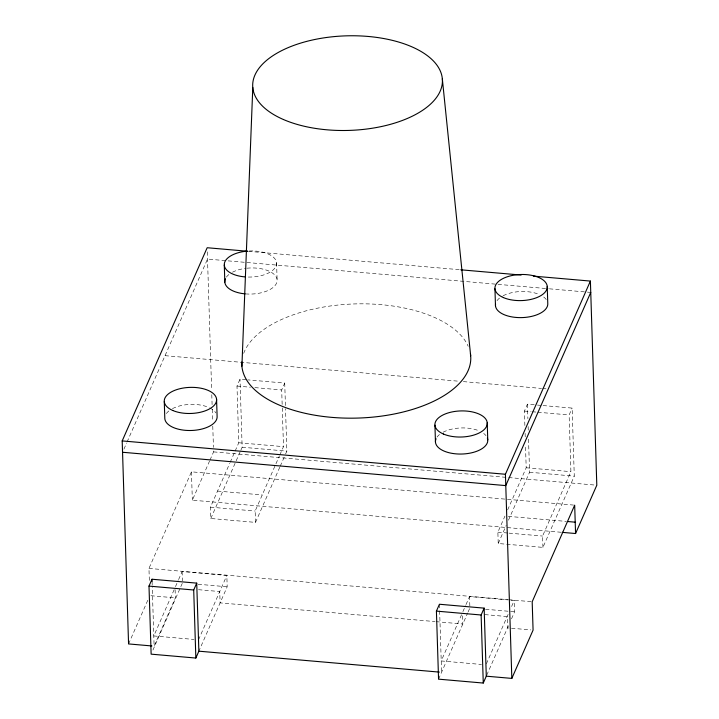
<?xml version="1.0" encoding="UTF-8"?>
<svg xmlns="http://www.w3.org/2000/svg" width="719" height="719" viewBox="0 0 719 719"><rect width="100%" height="100%" fill="white"/><g stroke="black" fill="none" stroke-linecap="round" stroke-linejoin="round"><path stroke-width="0.54" stroke-dasharray="3.6 2.7" d="M123.902 449.177L126.616 443.012M127.065 441.987L207.521 259.074L496.901 284.257M149.336 580.395L148.959 568.414L191.452 471.826L573.555 505.071M235.158 450.984L238.771 442.76L236.991 386.058L240.011 379.192L246.716 379.776M128.566 643.927L148.456 598.72M561.126 532.267L192.341 500.181L209.517 461.131M209.966 460.106L213.579 451.883L213.48 448.521M174.142 589.706L153.794 635.947L194.04 639.443M175.481 586.641L178.141 580.61M178.582 579.604L182.123 571.551L226.836 575.443L227.186 586.785L199.316 650.147M279.772 467.242L255.515 522.389L210.802 518.498L210.451 507.156L229.738 463.315M230.188 462.29L234.709 452.008M175.103 589.688L175.364 597.857L154.118 646.156L152.221 585.913M152.922 650.084L182.482 582.893M210.802 518.498L240.425 451.164M240.856 450.184L242.15 447.236L240.011 379.192M282.154 404.402L281.704 389.95L284.724 383.083L247.839 379.875M198.507 639.838L226.836 575.443M255.515 522.389L255.155 511.047L279.412 455.9M279.871 454.875L283.484 446.652L282.19 405.516M280.221 466.218L285.137 455.055M285.569 454.075L286.863 451.128L285.533 408.743M524.87 425.522L524.412 411.061L527.431 404.195L536.374 404.977M461.562 614.709L441.214 660.95L481.46 664.455M462.901 611.653L465.561 605.614M466.002 604.607L469.543 596.563L509.78 600.059M543.079 405.561L572.144 408.086L574.283 476.14L542.935 547.393L498.222 543.51L497.872 532.168L504.954 516.062M507.659 509.897L526.191 467.772L525.499 445.528M438.554 679.158L467.692 612.93M468.132 611.923L469.902 607.897L469.543 596.563M498.222 543.51L506.212 525.355M508.468 520.214L529.57 472.248L528.447 436.55M542.935 547.393L542.575 536.05L570.904 471.664L569.124 414.953L572.144 408.086M486.377 663.817L508.504 613.532M511.595 606.485L514.256 600.446L510.903 600.158M486.736 675.159L508.854 624.874M511.515 618.834L514.606 611.788L514.256 600.446M248.504 251.335L459.675 269.706M498.015 284.356L548.291 288.723M549.415 288.822L586.282 292.031M587.396 292.13L590.748 292.417M165.037 355.671L458.884 381.232M463.351 381.618L541.56 388.431M542.674 388.521L546.027 388.817M537.488 405.076L541.964 405.462M236.991 386.058L250.41 387.226M254.877 387.613L281.704 389.95M524.412 411.061L531.116 411.645M532.24 411.744L536.707 412.131M537.83 412.23L569.124 414.953M238.771 442.76L283.484 446.652M526.191 467.772L570.904 471.664M242.15 447.236L286.863 451.128M529.57 472.248L574.283 476.14M213.579 451.883L507.533 477.461M508.657 477.56L596.806 485.226M217.533 491.059L262.237 494.951M508.306 516.359L566.32 521.41M210.451 507.156L255.155 511.047M497.872 532.168L507.929 533.04M509.043 533.139L542.575 536.05M148.959 568.414L507.605 599.619M508.719 599.718L531.071 601.659M198.129 584.25L227.186 586.785M485.55 609.263L514.606 611.788M198.516 589.697L219.753 591.539L220.113 602.881L434.86 621.567M484.813 614.601L507.174 616.551L507.524 627.885L530.856 629.916M150.927 595.727L175.364 597.857M435.975 621.665L462.82 624.002L462.524 614.718M527.431 404.195L527.89 418.701M528.132 426.511L528.276 430.969M525.113 433.305L525.247 437.745M439.435 604.248L439.615 609.802M439.642 610.916L441.574 672.292M284.724 383.083L285.497 407.619M276.581 262.812L277.121 279.817M207.297 251.857L211.647 390.228M211.79 394.713L212.105 404.806M212.24 409.282L212.635 421.613M212.77 426.097L213.444 447.398M191.452 471.826L192.341 500.181M182.123 571.551L182.419 580.835M152.086 581.464L152.194 584.799M243.678 353.371A114.528 57.089 -1.8 0 1 354.521 303.93A114.528 57.089 -1.8 0 1 468.213 346.333M497.036 300.668A26.181 13.05 -1.8 0 1 502.329 296.192M503.111 295.761A26.181 13.05 -1.8 0 1 539.304 294.511M543.699 297.019A26.181 13.05 -1.8 0 1 546.584 300.039M246.914 268.205A26.181 13.05 -1.8 0 1 277.139 280.554A26.181 13.05 -1.8 0 1 246.258 293.963M226.386 277.121A26.181 13.05 -1.8 0 1 229.154 274.316M232.462 272.213A26.181 13.05 -1.8 0 1 245.952 268.313M249.295 250.976A26.181 13.05 -1.8 0 1 276.572 264.035A26.181 13.05 -1.8 0 1 246.689 277.004M166.368 413.551A26.181 13.05 -1.8 0 1 169.136 410.747M172.452 408.644A26.181 13.05 -1.8 0 1 208.645 407.394M209.624 407.844A26.181 13.05 -1.8 0 1 215.916 412.922M437.017 437.107A26.181 13.05 -1.8 0 1 439.785 434.303M443.102 432.2A26.181 13.05 -1.8 0 1 479.294 430.942M483.68 433.449A26.181 13.05 -1.8 0 1 485.999 435.687"/><path stroke-width="1.08" d="M241.908 366.187L252.791 87.43M151.898 645.959L128.566 643.927L122.194 440.918L207.171 247.731L247.39 251.237M148.995 586.102L152.015 579.235L196.727 583.127L198.866 651.18L195.847 658.047L151.134 654.155L148.995 586.102L193.708 589.993L196.727 583.127M436.415 611.114L439.435 604.248L484.148 608.139L486.287 676.184L483.267 683.05L438.554 679.158L436.415 611.114L481.128 614.997L484.148 608.139M486.287 676.184L511.829 678.403L505.421 474.261L590.398 281.075L533.417 276.123M590.748 292.417L505.772 485.604L122.545 452.26M511.829 678.403L533.076 630.114L532.186 601.758L574.679 505.169L575.568 533.525L562.24 532.357M575.568 533.525L596.806 485.226L590.398 281.075M460.789 269.805L521.122 275.053M122.194 440.918L505.421 474.261M567.435 521.5L575.209 522.183M198.866 651.18L439.336 672.103M442.329 78.829L470.675 355.806M547.231 286.36L547.77 303.373A26.181 13.05 -1.8 0 1 521.05 317.618A26.181 13.05 -1.8 0 1 495.553 304.029M494.942 288.732L495.481 305.746M487.221 422.79L487.752 439.803M481.128 614.997L483.267 683.05M434.932 425.163L435.462 442.176M224.292 265.185L224.831 282.19M216.572 399.243L217.102 416.256A26.181 13.05 -1.8 0 1 192.099 430.456A26.181 13.05 -1.8 0 1 164.813 418.629L164.283 401.615M193.708 589.993L195.847 658.047M152.015 579.235L152.086 581.464M470.406 353.694A114.528 57.089 -1.8 0 1 359.141 418.027A114.528 57.089 -1.8 0 1 241.854 361.936M245.305 293.882A26.181 13.05 -1.8 0 1 225.424 278.783M244.775 276.878A26.181 13.05 -1.8 0 1 224.301 263.963A26.181 13.05 -1.8 0 1 247.354 251.102M487.383 438.114A26.181 13.05 -1.8 0 1 461.041 454.048A26.181 13.05 -1.8 0 1 436.065 438.761M503.408 297.585A26.181 13.05 -1.8 0 0 546.638 289.766A26.181 13.05 -1.8 0 0 513.222 275.278A26.181 13.05 -1.8 0 0 503.408 297.585M172.749 410.468A26.181 13.05 -1.8 0 0 215.979 402.649A26.181 13.05 -1.8 0 0 182.554 388.161A26.181 13.05 -1.8 0 0 172.749 410.468M443.398 434.015A26.181 13.05 -1.8 0 0 486.628 426.196A26.181 13.05 -1.8 0 0 453.204 411.708A26.181 13.05 -1.8 0 0 443.398 434.015M283.466 119.534A94.899 47.301 -1.8 0 0 440.172 91.187A94.899 47.301 -1.8 0 0 319.038 38.673A94.899 47.301 -1.8 0 0 283.466 119.534"/></g></svg>
